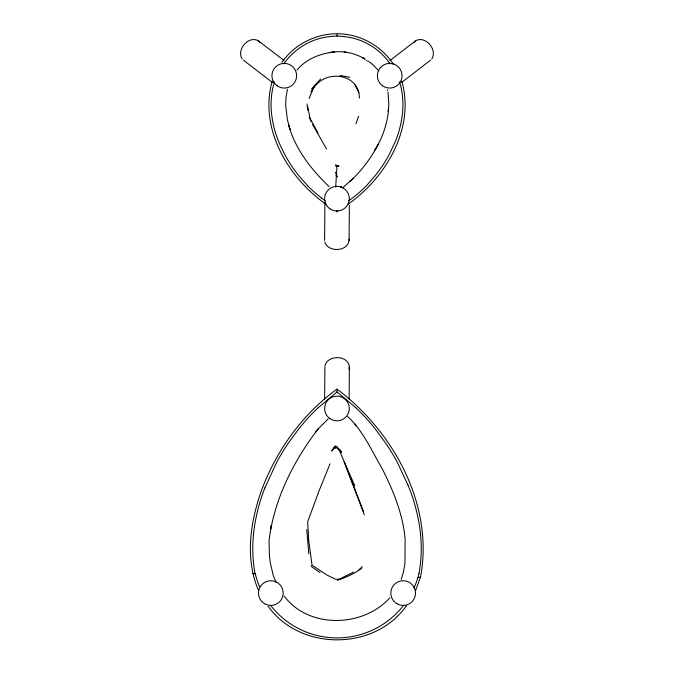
<?xml version="1.0" encoding="UTF-8"?>
<svg xmlns="http://www.w3.org/2000/svg" width="674" height="674" viewBox="0 0 674 674"><rect width="100%" height="100%" fill="white"/><g stroke="black" fill="none" stroke-linecap="round" stroke-linejoin="round"><path stroke-width="1.01" d="M324.607 240.382L324.902 202.798M324.641 399.488L324.902 366.732M324.792 242.05C328.187 252.649 347.826 251.756 349.09 240.281L349.368 205.343M349.132 399.455L349.385 366.715C348.163 354.886 327.379 354.608 324.961 365.923M349.385 366.782L348.938 369.074M283.805 63.861C294.091 49.034 310.562 38.881 328.524 36.775A70.88 70.88 0 0 1 336.351 36.084L337 36.059L337.076 33.7M335.686 187.052L336.865 168.053L335.635 165.088L338.424 166.436L335.635 165.088M336.705 174.676L336.124 175.745L337.337 176.824L335.349 172.224M253.449 535.046L253.18 537.97A130.242 130.242 0 0 0 252.86 553.826A149.881 149.881 0 0 0 253.087 557.853L253.154 558.872A127.159 127.159 0 0 0 255.101 573.835M287.419 89.221L285.978 97.401L285.709 105.767L287.368 119.618L290.081 129.619L288.708 125.052C295.212 149.19 311.371 169.612 329.139 186.656M418.942 573.481L418.107 577.391L420.509 577.163C434.115 505.247 393.608 431.554 337 389.1C302.794 413.929 277.073 449.491 262.076 488.852C250.475 520.901 244.502 558.19 258.538 590.432M311.481 92.692C313.418 86.196 319.131 81.124 325.163 78.336C340.404 72.177 359.411 79.633 359.385 98.109M358.576 116.189L355.998 123.805M272.186 81.192C258.883 128.237 287.966 177.557 325.854 204.163M274.402 82.009C270.805 93.61 270.249 106.071 272.153 118.043A117.664 117.664 0 0 0 272.776 121.64L273.214 123.848A104.108 104.108 0 0 0 273.871 126.779L274.908 130.756A106.998 106.998 0 0 0 280.435 145.651L285.338 155.559A146.881 146.881 0 0 0 287.191 158.862L290.25 163.9A116.181 116.181 0 0 0 292.718 167.607L297.209 173.681A165.315 165.315 0 0 0 299.711 176.799L307.942 186.024M420.509 577.163L415.681 590.314M309.197 98.522L311.86 91.293M401.19 579.354L403.364 572.336L404.931 563.565L405.133 539.133C402.917 514.262 393.363 490.613 382.099 468.556C371.652 450.695 363.084 430.779 347.632 416.473M264.882 487.968L276.416 462.87A200.625 200.625 0 0 1 288.202 443.298L297.925 430.037A232.766 232.766 0 0 1 302.163 424.763L305.406 420.955A186.74 186.74 0 0 1 318.204 407.736M330.033 463.822L319.181 490.571L307.673 521.735L308.734 540.582L312.037 565.2L326.764 574.93L335.357 579.185L338.188 579.32L340.977 578.343L353.429 572.133M332.712 449.524L331.743 451.024L335.357 445.902L332.712 449.524L337.143 446.205M362.275 566.758L358.509 570.204M431.739 59.009C437.974 49.825 425.252 34.955 415.428 40.929M314.135 87.325L311.076 91.613L312.214 90.265M281.993 62.337C294.142 44.669 314.918 34.079 336.267 33.725M413.819 42.706L415.445 40.912L390.002 60.483M406.43 605.783C374.702 651.008 300.157 651.202 268.117 606.271M296.939 70.062C306.03 59.11 320.386 53.288 334.329 52.05L329.586 52.665C341.533 50.112 354.254 52.698 364.693 58.874L362.342 57.61L365.384 59.219M317.462 429.658L328.154 418.908M361.736 568.19C354.549 573.743 345.686 577.416 337.27 580.432M315.938 431.478L315.373 432.152L318.145 428.849C293.401 461.243 273.888 499.788 269.052 540.666L269.381 554.643L270.291 562.841L273.282 575.461L275.893 582.226M311.523 88.833L320.656 78.968M389.858 597.796C363.244 627.418 308.903 629.196 284.175 596.128M318.204 407.728L337 391.956L337 389.176M342.476 187.987L353.319 178.248L350.008 181.441C361.483 170.842 371.189 158.146 378.19 144.16L374.98 150.066C382.638 137.412 387.761 123.013 388.595 108.177L388.249 111.64L388.839 104.2L387.997 92.119M401.561 82.489L430.543 60.188M340.437 187.338L341.676 186.403M348.719 200.86L352.704 197.87A129.753 129.753 0 0 0 367.17 184.929L376.269 174.339L383.169 164.801A137.547 137.547 0 0 0 389.648 153.68L395.874 140.259A102.65 102.65 0 0 0 401.249 121.472C403.81 108.413 403.541 94.672 399.564 81.925M348.146 204.163C386.05 177.54 415.226 128.094 401.78 81.082M333.554 448.513L336.966 447.637L340.867 451.176L336.924 447.629L340.26 450.131M337 36.059L337.64 36.076A70.635 70.635 0 0 1 346.057 36.859C363.825 39.075 380.026 49.227 390.212 63.887M337.725 33.725C360 34.012 381.459 45.68 393.49 64.468M344.119 51.991L345.981 52.201M252.716 573.54L255.126 573.827M340.126 75.446L349.814 77.333M338.146 449.465L339.46 450.502L343.1 459.146L364.339 514.826M258.572 40.929C248.748 34.955 236.026 49.825 242.261 59.009M320.015 572.563L312.163 567.129L311.085 565.747M336.545 176.066L336.124 175.745M325.298 200.869L321.447 197.988M337 391.956L355.796 407.728M283.998 60.483L258.555 40.912L260.181 42.706M243.457 60.188L272.439 82.489M368.434 61.191L373.354 65.134L378.628 70.719M366.403 60.306L367.397 61.098M355.982 425.319L354.979 424.098M354.954 84.781L358.939 92.557M318.002 132.963L310.032 118.279L307.689 106.357M312.551 124.479L326.57 148.996M311.135 121.817L309.282 117.04M354.819 485.861L344.338 461.875L363.463 511.398M407.922 485.002L397.584 462.87A200.625 200.625 0 0 0 385.798 443.298L376.075 430.037A232.766 232.766 0 0 0 371.837 424.763L368.594 420.955A186.732 186.732 0 0 0 355.796 407.736M387.382 89.726L387.533 90.577M307.791 110.241L307.024 104.023M420.551 535.046L420.694 536.512A131.245 131.245 0 0 1 421.149 553.826L421.065 555.317A132.433 132.433 0 0 1 418.984 573.481M306.729 529.545L308.818 553.826M348.997 239.194L349.09 240.365M337 210.448L337 212.032M321.473 197.962A131.624 131.624 0 0 1 307.917 186.049M407.955 484.994A180.303 180.303 0 0 1 420.686 535.038M417.914 577.34A84.225 84.225 0 0 1 413.929 588.141M403.777 605.109A84.225 84.225 0 0 1 270.434 605.185M259.633 586.793A84.225 84.225 0 0 1 255.286 573.785M253.407 535.046A177.709 177.709 0 0 1 264.848 487.959M270.746 528.121L270.594 528.93L271.395 525.324L270.746 528.121M338.853 165.972L336.495 165.669L338.853 165.972M339.073 449.499L337.784 448.016L341.634 452.608L339.073 449.499M277.174 85.817A12.334 12.334 0 0 0 296.568 76.836A12.334 12.334 0 0 0 279.095 64.535A12.334 12.334 0 0 0 277.174 85.817M329.864 208.746A12.334 12.334 0 0 0 349.25 199.765A12.334 12.334 0 0 0 331.776 187.465A12.334 12.334 0 0 0 329.864 208.746M382.613 85.817A12.334 12.334 0 0 0 401.999 76.836A12.334 12.334 0 0 0 384.534 64.535A12.334 12.334 0 0 0 382.613 85.817M264.671 603.778A12.334 12.334 0 0 0 283.173 593.095A12.334 12.334 0 0 0 264.671 582.412A12.334 12.334 0 0 0 264.671 603.778M396.994 603.778A12.334 12.334 0 0 0 415.504 593.095A12.334 12.334 0 0 0 396.994 582.412A12.334 12.334 0 0 0 396.994 603.778M329.864 418.579A12.334 12.334 0 0 0 349.25 409.607A12.334 12.334 0 0 0 331.785 397.298A12.334 12.334 0 0 0 329.864 418.579"/></g></svg>
